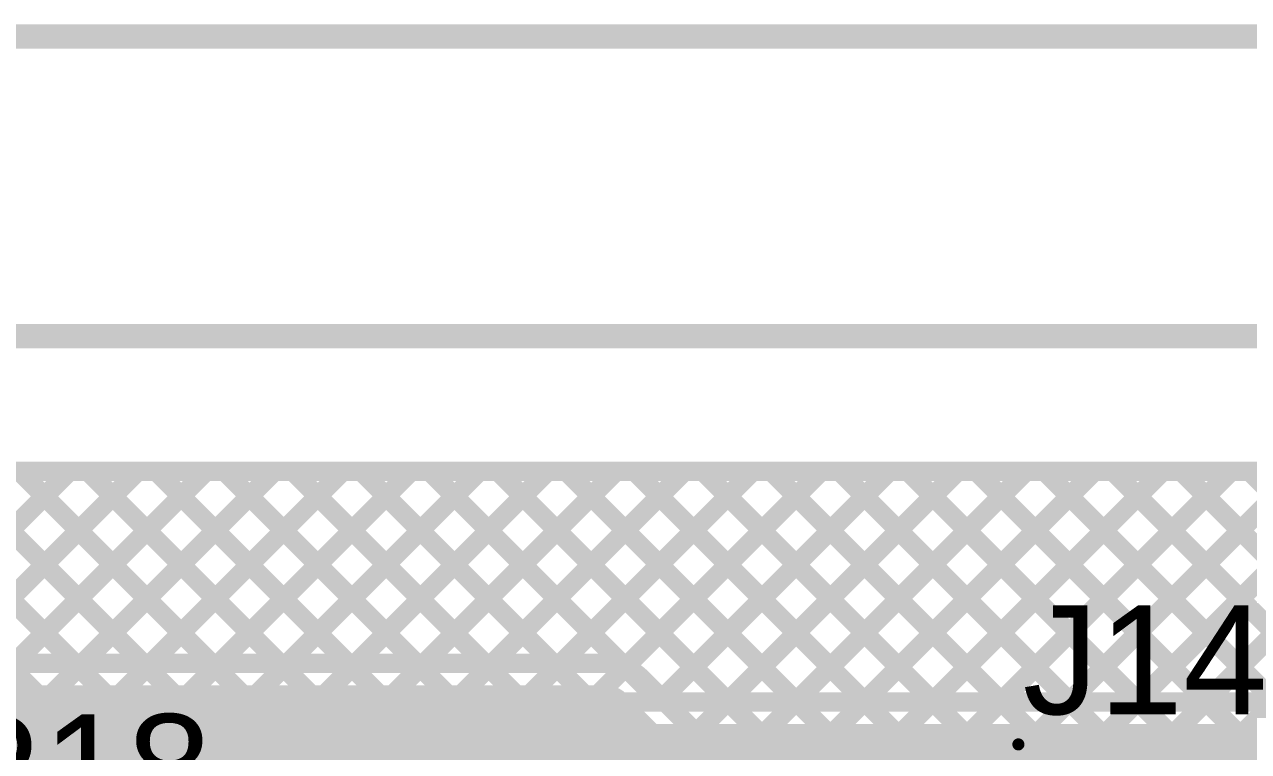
# Model space of a CAD drawing. Header units: millimetres. Extents: x -0.08 to 7.12, y -0.08 to 3.98.
# Drawn here: x 5.971 to 6.477, y 3.66 to 3.961 of the extents above; entities that cross this region are included whole.
import ezdxf

# ---------------------------------------------------------------- set-up
doc = ezdxf.new("R2010")
doc.units = ezdxf.units.MM
doc.header["$MEASUREMENT"] = 0
for name, color, linetype in [('BottomLayer', 5, 'Continuous'), ('BottomSolder', 6, 'Continuous'), ('Mechanical1', 6, 'Continuous'), ('Mechanical2', 216, 'Continuous'), ('MultiLayer', 9, 'Continuous'), ('PadHoleLayer', 156, 'Continuous'), ('TopLayer', 1, 'Continuous'), ('TopOverlay', 2, 'Continuous'), ('TopSolder', 216, 'Continuous')]:
    doc.layers.add(name, color=color, linetype=linetype)
doc.styles.add('Arial', font='arial.ttf', dxfattribs={"height": 0.2})

# ---------------------------------------------------------------- blocks, each defined once
blk = doc.blocks.new('WJ2EDGR_5_08_3P__5')
at = {"layer": 'BottomLayer'}
blk.add_hatch(color=5, dxfattribs=at).paths.add_polyline_path([(-0.06299, 0.06299), (0.06299, 0.06299), (0.06299, -0.06299), (-0.06299, -0.06299)])
h = blk.add_hatch(color=5, dxfattribs=at)
edge = h.paths.add_edge_path()
edge.add_arc((0.2, 0), 0.06299, 0, 360)
h = blk.add_hatch(color=5, dxfattribs=at)
edge = h.paths.add_edge_path()
edge.add_arc((0.4, 0), 0.06299, 0, 360)
at = {"layer": 'BottomSolder'}
blk.add_hatch(color=6, dxfattribs=at).paths.add_polyline_path([(-0.06699, 0.06699), (0.06699, 0.06699), (0.06699, -0.06699), (-0.06699, -0.06699)])
h = blk.add_hatch(color=6, dxfattribs=at)
edge = h.paths.add_edge_path()
edge.add_arc((0.2, 0), 0.06699, 0, 360)
h = blk.add_hatch(color=6, dxfattribs=at)
edge = h.paths.add_edge_path()
edge.add_arc((0.4, 0), 0.06699, 0, 360)
at = {"layer": 'MultiLayer'}
blk.add_hatch(color=9, dxfattribs=at).paths.add_polyline_path([(-0.06299, 0.06299), (0.06299, 0.06299), (0.06299, -0.06299), (-0.06299, -0.06299)])
h = blk.add_hatch(color=9, dxfattribs=at)
edge = h.paths.add_edge_path()
edge.add_arc((0.2, 0), 0.06299, 0, 360)
h = blk.add_hatch(color=9, dxfattribs=at)
edge = h.paths.add_edge_path()
edge.add_arc((0.4, 0), 0.06299, 0, 360)
at = {"layer": 'PadHoleLayer'}
h = blk.add_hatch(color=156, dxfattribs=at)
edge = h.paths.add_edge_path()
edge.add_arc((0, 0), 0.0315, 0, 360)
h = blk.add_hatch(color=156, dxfattribs=at)
edge = h.paths.add_edge_path()
edge.add_arc((0.2, 0), 0.0315, 0, 360)
h = blk.add_hatch(color=156, dxfattribs=at)
edge = h.paths.add_edge_path()
edge.add_arc((0.4, 0), 0.0315, 0, 360)
at = {"layer": 'TopLayer'}
blk.add_hatch(color=1, dxfattribs=at).paths.add_polyline_path([(-0.06299, 0.06299), (0.06299, 0.06299), (0.06299, -0.06299), (-0.06299, -0.06299)])
h = blk.add_hatch(color=1, dxfattribs=at)
edge = h.paths.add_edge_path()
edge.add_arc((0.2, 0), 0.06299, 0, 360)
h = blk.add_hatch(color=1, dxfattribs=at)
edge = h.paths.add_edge_path()
edge.add_arc((0.4, 0), 0.06299, 0, 360)
at = {"layer": 'TopSolder'}
blk.add_hatch(color=216, dxfattribs=at).paths.add_polyline_path([(-0.06699, 0.06699), (0.06699, 0.06699), (0.06699, -0.06699), (-0.06699, -0.06699)])
h = blk.add_hatch(color=216, dxfattribs=at)
edge = h.paths.add_edge_path()
edge.add_arc((0.2, 0), 0.06699, 0, 360)
h = blk.add_hatch(color=216, dxfattribs=at)
edge = h.paths.add_edge_path()
edge.add_arc((0.4, 0), 0.06699, 0, 360)
at = {"layer": 'TopOverlay', "const_width": 0.005}
for points in [[(0.5, 0.08), (-0.1, 0.08)], [(-0.1, 0.08), (-0.1, -0.396)], [(0.5, 0.08), (0.5, -0.396)], [(-0.00956, -0.33443), (-0.02833, -0.3532)], [(-0.00956, -0.33443), (0.02699, -0.33443)], [(0.02699, -0.33443), (0.04576, -0.3532)], [(0.19344, -0.33343), (0.17467, -0.3522)], [(0.19344, -0.33343), (0.22999, -0.33343)], [(0.22999, -0.33343), (0.24876, -0.3522)], [(0.38414, -0.33443), (0.36537, -0.3532)], [(0.38414, -0.33443), (0.42069, -0.33443)], [(0.42069, -0.33443), (0.43946, -0.3532)], [(0.5, -0.396), (-0.1, -0.396)]]:
    blk.add_lwpolyline(points, dxfattribs=at)
at = {"layer": 'TopOverlay', "const_width": 0.0025}
for points in [[(-0.10125, 0.08, 1), (-0.09875, 0.08, 1)], [(-0.10125, 0.08, 1), (-0.09875, 0.08, 1)], [(0.49875, 0.08, 1), (0.50125, 0.08, 1)], [(0.49875, 0.08, 1), (0.50125, 0.08, 1)], [(-0.01081, -0.33443, 1), (-0.00831, -0.33443, 1)], [(-0.01081, -0.33443, 1), (-0.00831, -0.33443, 1)], [(0.02574, -0.33443, 1), (0.02824, -0.33443, 1)], [(0.02574, -0.33443, 1), (0.02824, -0.33443, 1)], [(0.19219, -0.33343, 1), (0.19469, -0.33343, 1)], [(0.19219, -0.33343, 1), (0.19469, -0.33343, 1)], [(0.22874, -0.33343, 1), (0.23124, -0.33343, 1)], [(0.22874, -0.33343, 1), (0.23124, -0.33343, 1)], [(0.38289, -0.33443, 1), (0.38539, -0.33443, 1)], [(0.38289, -0.33443, 1), (0.38539, -0.33443, 1)], [(0.41944, -0.33443, 1), (0.42194, -0.33443, 1)], [(0.41944, -0.33443, 1), (0.42194, -0.33443, 1)], [(-0.02958, -0.3532, 1), (-0.02708, -0.3532, 1)], [(0.04451, -0.3532, 1), (0.04701, -0.3532, 1)], [(0.17342, -0.3522, 1), (0.17592, -0.3522, 1)], [(0.24751, -0.3522, 1), (0.25001, -0.3522, 1)], [(0.36412, -0.3532, 1), (0.36662, -0.3532, 1)], [(0.43821, -0.3532, 1), (0.44071, -0.3532, 1)], [(-0.10125, -0.396, 1), (-0.09875, -0.396, 1)], [(-0.10125, -0.396, 1), (-0.09875, -0.396, 1)], [(0.49875, -0.396, 1), (0.50125, -0.396, 1)], [(0.49875, -0.396, 1), (0.50125, -0.396, 1)]]:
    blk.add_lwpolyline(points, format="xyb", close=True, dxfattribs=at)

msp = doc.modelspace()

# ---------------------------------------------------------------- linework, layer by layer
at = {"layer": 'BottomLayer'}
for points, const_width in [([(5.82341, 3.776), (6.73152, 3.776)], 0.008), ([(5.9097, 3.6965), (5.9892, 3.776)], 0.008), ([(5.91199, 3.776), (5.99149, 3.6965)], 0.008), ([(5.93799, 3.6965), (6.01749, 3.776)], 0.008), ([(5.94027, 3.776), (6.01977, 3.6965)], 0.008), ([(5.96627, 3.6965), (6.04577, 3.776)], 0.008), ([(5.96856, 3.776), (6.04806, 3.6965)], 0.008), ([(5.99455, 3.6965), (6.07405, 3.776)], 0.008), ([(5.99684, 3.776), (6.07634, 3.6965)], 0.008), ([(6.02284, 3.6965), (6.10234, 3.776)], 0.008), ([(6.02513, 3.776), (6.10463, 3.6965)], 0.008), ([(6.05112, 3.6965), (6.13062, 3.776)], 0.008), ([(6.05341, 3.776), (6.13291, 3.6965)], 0.008), ([(6.07941, 3.6965), (6.15891, 3.776)], 0.008), ([(6.08169, 3.776), (6.16119, 3.6965)], 0.008), ([(6.10769, 3.6965), (6.18719, 3.776)], 0.008), ([(6.10998, 3.776), (6.18948, 3.6965)], 0.008), ([(6.13598, 3.6965), (6.21548, 3.776)], 0.008), ([(6.13826, 3.776), (6.21953, 3.69474)], 0.008), ([(6.16426, 3.6965), (6.24376, 3.776)], 0.008), ([(6.16655, 3.776), (6.35805, 3.5845)], 0.008), ([(6.19254, 3.6965), (6.27205, 3.776)], 0.008), ([(6.19483, 3.776), (6.38633, 3.5845)], 0.008), ([(6.2192, 3.69487), (6.30033, 3.776)], 0.008), ([(6.22312, 3.776), (6.39618, 3.60294)], 0.008), ([(6.23451, 3.6819), (6.32861, 3.776)], 0.008), ([(6.24865, 3.66775), (6.3569, 3.776)], 0.008), ([(6.2514, 3.776), (6.40877, 3.61863)], 0.008), ([(6.26279, 3.65361), (6.38518, 3.776)], 0.008), ([(6.27694, 3.63947), (6.41347, 3.776)], 0.008), ([(6.27968, 3.776), (6.42511, 3.63058)], 0.008), ([(6.29108, 3.62533), (6.44175, 3.776)], 0.008), ([(6.30522, 3.61119), (6.47004, 3.776)], 0.008), ([(6.30797, 3.776), (6.44572, 3.63825)], 0.008), ([(6.31936, 3.59704), (6.49832, 3.776)], 0.008), ([(6.3351, 3.5845), (6.5266, 3.776)], 0.008), ([(6.33625, 3.776), (6.47306, 3.63919)], 0.008), ([(6.36339, 3.5845), (6.55489, 3.776)], 0.008), ([(6.36454, 3.776), (6.55604, 3.5845)], 0.008), ([(6.39282, 3.776), (6.58432, 3.5845)], 0.008), ([(6.42111, 3.776), (6.807, 3.39011)], 0.008), ([(6.44534, 3.63817), (6.58317, 3.776)], 0.008), ([(6.44939, 3.776), (6.807, 3.41839)], 0.008), ([(6.47767, 3.776), (6.807, 3.44667)], 0.008), ([(5.85481, 3.6965), (6.211, 3.6965)], 0.008), ([(6.2262, 3.6902), (6.33191, 3.5845)], 0.008), ([(5.83331, 3.675), (6.211, 3.675)], 0.025), ([(6.211, 3.675), (6.323, 3.563)], 0.025)]:
    msp.add_lwpolyline(points, dxfattribs=dict(at, const_width=const_width))
for points, const_width in [([(5.96656, 3.776, 1), (5.97056, 3.776, 1)], 0.004), ([(5.9872, 3.776, 1), (5.9912, 3.776, 1)], 0.004), ([(5.99484, 3.776, 1), (5.99884, 3.776, 1)], 0.004), ([(6.01549, 3.776, 1), (6.01949, 3.776, 1)], 0.004), ([(6.02313, 3.776, 1), (6.02713, 3.776, 1)], 0.004), ([(6.04377, 3.776, 1), (6.04777, 3.776, 1)], 0.004), ([(6.05141, 3.776, 1), (6.05541, 3.776, 1)], 0.004), ([(6.07205, 3.776, 1), (6.07605, 3.776, 1)], 0.004), ([(6.07969, 3.776, 1), (6.08369, 3.776, 1)], 0.004), ([(6.10034, 3.776, 1), (6.10434, 3.776, 1)], 0.004), ([(6.10798, 3.776, 1), (6.11198, 3.776, 1)], 0.004), ([(6.12862, 3.776, 1), (6.13262, 3.776, 1)], 0.004), ([(6.13626, 3.776, 1), (6.14026, 3.776, 1)], 0.004), ([(6.15691, 3.776, 1), (6.16091, 3.776, 1)], 0.004), ([(6.16455, 3.776, 1), (6.16855, 3.776, 1)], 0.004), ([(6.18519, 3.776, 1), (6.18919, 3.776, 1)], 0.004), ([(6.19283, 3.776, 1), (6.19683, 3.776, 1)], 0.004), ([(6.21348, 3.776, 1), (6.21748, 3.776, 1)], 0.004), ([(6.22112, 3.776, 1), (6.22512, 3.776, 1)], 0.004), ([(6.24176, 3.776, 1), (6.24576, 3.776, 1)], 0.004), ([(6.2494, 3.776, 1), (6.2534, 3.776, 1)], 0.004), ([(6.27004, 3.776, 1), (6.27405, 3.776, 1)], 0.004), ([(6.27768, 3.776, 1), (6.28168, 3.776, 1)], 0.004), ([(6.29833, 3.776, 1), (6.30233, 3.776, 1)], 0.004), ([(6.30597, 3.776, 1), (6.30997, 3.776, 1)], 0.004), ([(6.32661, 3.776, 1), (6.33061, 3.776, 1)], 0.004), ([(6.33425, 3.776, 1), (6.33825, 3.776, 1)], 0.004), ([(6.3549, 3.776, 1), (6.3589, 3.776, 1)], 0.004), ([(6.36254, 3.776, 1), (6.36654, 3.776, 1)], 0.004), ([(6.38318, 3.776, 1), (6.38718, 3.776, 1)], 0.004), ([(6.39082, 3.776, 1), (6.39482, 3.776, 1)], 0.004), ([(6.41147, 3.776, 1), (6.41547, 3.776, 1)], 0.004), ([(6.41911, 3.776, 1), (6.42311, 3.776, 1)], 0.004), ([(6.43975, 3.776, 1), (6.44375, 3.776, 1)], 0.004), ([(6.44739, 3.776, 1), (6.45139, 3.776, 1)], 0.004), ([(6.46804, 3.776, 1), (6.47204, 3.776, 1)], 0.004), ([(6.47567, 3.776, 1), (6.47967, 3.776, 1)], 0.004), ([(5.98949, 3.6965, 1), (5.99349, 3.6965, 1)], 0.004), ([(5.99255, 3.6965, 1), (5.99655, 3.6965, 1)], 0.004), ([(6.01777, 3.6965, 1), (6.02177, 3.6965, 1)], 0.004), ([(6.02084, 3.6965, 1), (6.02484, 3.6965, 1)], 0.004), ([(6.04606, 3.6965, 1), (6.05006, 3.6965, 1)], 0.004), ([(6.04912, 3.6965, 1), (6.05312, 3.6965, 1)], 0.004), ([(6.07434, 3.6965, 1), (6.07834, 3.6965, 1)], 0.004), ([(6.07741, 3.6965, 1), (6.08141, 3.6965, 1)], 0.004), ([(6.10263, 3.6965, 1), (6.10663, 3.6965, 1)], 0.004), ([(6.10569, 3.6965, 1), (6.10969, 3.6965, 1)], 0.004), ([(6.13091, 3.6965, 1), (6.13491, 3.6965, 1)], 0.004), ([(6.13398, 3.6965, 1), (6.13798, 3.6965, 1)], 0.004), ([(6.15919, 3.6965, 1), (6.16319, 3.6965, 1)], 0.004), ([(6.16226, 3.6965, 1), (6.16626, 3.6965, 1)], 0.004), ([(6.18748, 3.6965, 1), (6.19148, 3.6965, 1)], 0.004), ([(6.19055, 3.6965, 1), (6.19454, 3.6965, 1)], 0.004), ([(6.209, 3.6965, 1), (6.213, 3.6965, 1)], 0.004), ([(6.209, 3.6965, 1), (6.213, 3.6965, 1)], 0.004), ([(6.209, 3.6965, 1), (6.213, 3.6965, 1)], 0.004), ([(6.2172, 3.69487, 1), (6.2212, 3.69487, 1)], 0.004), ([(6.21753, 3.69474, 1), (6.22153, 3.69474, 1)], 0.004), ([(6.2242, 3.6902, 1), (6.2282, 3.6902, 1)], 0.004), ([(6.2242, 3.6902, 1), (6.2282, 3.6902, 1)], 0.004), ([(6.2242, 3.6902, 1), (6.2282, 3.6902, 1)], 0.004), ([(6.20475, 3.675, 1), (6.21725, 3.675, 1)], 0.0125), ([(6.20475, 3.675, 1), (6.21725, 3.675, 1)], 0.0125), ([(6.23251, 3.6819, 1), (6.23651, 3.6819, 1)], 0.004), ([(6.24665, 3.66775, 1), (6.25065, 3.66775, 1)], 0.004)]:
    msp.add_lwpolyline(points, format="xyb", close=True, dxfattribs=dict(at, const_width=const_width))
at = {"layer": 'BottomLayer', "const_width": 0.008}
msp.add_lwpolyline([(6.211, 3.6965, -0.198912), (6.2262, 3.6902)], format="xyb", dxfattribs=at)
msp.add_lwpolyline([(6.211, 3.6965, -0.198912), (6.2262, 3.6902)], format="xyb", dxfattribs=at)
at = {"layer": 'Mechanical1', "const_width": 0.01}
msp.add_lwpolyline([(3.6874, 3.956), (6.864, 3.956)], dxfattribs=at)
at = {"layer": 'Mechanical2', "const_width": 0.01}
msp.add_lwpolyline([(-0.079, 3.832), (6.864, 3.832)], dxfattribs=at)
at = {"layer": 'TopLayer'}
for points, const_width in [([(5.88441, 3.776), (6.73152, 3.776)], 0.008), ([(5.91199, 3.776), (6.00749, 3.6805)], 0.008), ([(5.9215, 3.7083), (5.9892, 3.776)], 0.008), ([(5.92549, 3.684), (6.01749, 3.776)], 0.008), ([(5.94027, 3.776), (6.03577, 3.6805)], 0.008), ([(5.95027, 3.6805), (6.04577, 3.776)], 0.008), ([(5.96856, 3.776), (6.06406, 3.6805)], 0.008), ([(5.97855, 3.6805), (6.07405, 3.776)], 0.008), ([(5.99684, 3.776), (6.09234, 3.6805)], 0.008), ([(6.00684, 3.6805), (6.10234, 3.776)], 0.008), ([(6.02513, 3.776), (6.12063, 3.6805)], 0.008), ([(6.03512, 3.6805), (6.13062, 3.776)], 0.008), ([(6.05341, 3.776), (6.14891, 3.6805)], 0.008), ([(6.06341, 3.6805), (6.15891, 3.776)], 0.008), ([(6.08169, 3.776), (6.17719, 3.6805)], 0.008), ([(6.09169, 3.6805), (6.18719, 3.776)], 0.008), ([(6.10998, 3.776), (6.20548, 3.6805)], 0.008), ([(6.11998, 3.6805), (6.21548, 3.776)], 0.008), ([(6.13826, 3.776), (6.23376, 3.6805)], 0.008), ([(6.14826, 3.6805), (6.24376, 3.776)], 0.008), ([(6.16655, 3.776), (6.26205, 3.6805)], 0.008), ([(6.17654, 3.6805), (6.27205, 3.776)], 0.008), ([(6.19483, 3.776), (6.29033, 3.6805)], 0.008), ([(6.20483, 3.6805), (6.30033, 3.776)], 0.008), ([(6.22312, 3.776), (6.31862, 3.6805)], 0.008), ([(6.23311, 3.6805), (6.32861, 3.776)], 0.008), ([(6.2514, 3.776), (6.3469, 3.6805)], 0.008), ([(6.2614, 3.6805), (6.3569, 3.776)], 0.008), ([(6.27968, 3.776), (6.37518, 3.6805)], 0.008), ([(6.28968, 3.6805), (6.38518, 3.776)], 0.008), ([(6.30797, 3.776), (6.40347, 3.6805)], 0.008), ([(6.31797, 3.6805), (6.41347, 3.776)], 0.008), ([(6.33625, 3.776), (6.43175, 3.6805)], 0.008), ([(6.34625, 3.6805), (6.44175, 3.776)], 0.008), ([(6.36454, 3.776), (6.46004, 3.6805)], 0.008), ([(6.37454, 3.6805), (6.47004, 3.776)], 0.008), ([(6.39282, 3.776), (6.48832, 3.6805)], 0.008), ([(6.40282, 3.6805), (6.49832, 3.776)], 0.008), ([(6.42111, 3.776), (6.51661, 3.6805)], 0.008), ([(6.4311, 3.6805), (6.5266, 3.776)], 0.008), ([(6.44939, 3.776), (6.54489, 3.6805)], 0.008), ([(6.45939, 3.6805), (6.55489, 3.776)], 0.008), ([(6.47767, 3.776), (6.57317, 3.6805)], 0.008), ([(5.9181, 3.74161), (5.9792, 3.6805)], 0.008), ([(5.9265, 3.6805), (6.603, 3.6805)], 0.008), ([(5.9, 3.659), (6.603, 3.659)], 0.025)]:
    msp.add_lwpolyline(points, dxfattribs=dict(at, const_width=const_width))
at = {"layer": 'TopLayer', "const_width": 0.004}
for points in [[(5.96656, 3.776, 1), (5.97056, 3.776, 1)], [(5.9872, 3.776, 1), (5.9912, 3.776, 1)], [(5.99484, 3.776, 1), (5.99884, 3.776, 1)], [(6.01549, 3.776, 1), (6.01949, 3.776, 1)], [(6.02313, 3.776, 1), (6.02713, 3.776, 1)], [(6.04377, 3.776, 1), (6.04777, 3.776, 1)], [(6.05141, 3.776, 1), (6.05541, 3.776, 1)], [(6.07205, 3.776, 1), (6.07605, 3.776, 1)], [(6.07969, 3.776, 1), (6.08369, 3.776, 1)], [(6.10034, 3.776, 1), (6.10434, 3.776, 1)], [(6.10798, 3.776, 1), (6.11198, 3.776, 1)], [(6.12862, 3.776, 1), (6.13262, 3.776, 1)], [(6.13626, 3.776, 1), (6.14026, 3.776, 1)], [(6.15691, 3.776, 1), (6.16091, 3.776, 1)], [(6.16455, 3.776, 1), (6.16855, 3.776, 1)], [(6.18519, 3.776, 1), (6.18919, 3.776, 1)], [(6.19283, 3.776, 1), (6.19683, 3.776, 1)], [(6.21348, 3.776, 1), (6.21748, 3.776, 1)], [(6.22112, 3.776, 1), (6.22512, 3.776, 1)], [(6.24176, 3.776, 1), (6.24576, 3.776, 1)], [(6.2494, 3.776, 1), (6.2534, 3.776, 1)], [(6.27004, 3.776, 1), (6.27405, 3.776, 1)], [(6.27768, 3.776, 1), (6.28168, 3.776, 1)], [(6.29833, 3.776, 1), (6.30233, 3.776, 1)], [(6.30597, 3.776, 1), (6.30997, 3.776, 1)], [(6.32661, 3.776, 1), (6.33061, 3.776, 1)], [(6.33425, 3.776, 1), (6.33825, 3.776, 1)], [(6.3549, 3.776, 1), (6.3589, 3.776, 1)], [(6.36254, 3.776, 1), (6.36654, 3.776, 1)], [(6.38318, 3.776, 1), (6.38718, 3.776, 1)], [(6.39082, 3.776, 1), (6.39482, 3.776, 1)], [(6.41147, 3.776, 1), (6.41547, 3.776, 1)], [(6.41911, 3.776, 1), (6.42311, 3.776, 1)], [(6.43975, 3.776, 1), (6.44375, 3.776, 1)], [(6.44739, 3.776, 1), (6.45139, 3.776, 1)], [(6.46804, 3.776, 1), (6.47204, 3.776, 1)], [(6.47567, 3.776, 1), (6.47967, 3.776, 1)], [(5.97655, 3.6805, 1), (5.98055, 3.6805, 1)], [(5.9772, 3.6805, 1), (5.9812, 3.6805, 1)], [(6.00484, 3.6805, 1), (6.00884, 3.6805, 1)], [(6.00549, 3.6805, 1), (6.00949, 3.6805, 1)], [(6.03312, 3.6805, 1), (6.03712, 3.6805, 1)], [(6.03377, 3.6805, 1), (6.03777, 3.6805, 1)], [(6.06141, 3.6805, 1), (6.06541, 3.6805, 1)], [(6.06206, 3.6805, 1), (6.06606, 3.6805, 1)], [(6.08969, 3.6805, 1), (6.09369, 3.6805, 1)], [(6.09034, 3.6805, 1), (6.09434, 3.6805, 1)], [(6.11798, 3.6805, 1), (6.12198, 3.6805, 1)], [(6.11863, 3.6805, 1), (6.12263, 3.6805, 1)], [(6.14626, 3.6805, 1), (6.15026, 3.6805, 1)], [(6.14691, 3.6805, 1), (6.15091, 3.6805, 1)], [(6.17455, 3.6805, 1), (6.17854, 3.6805, 1)], [(6.17519, 3.6805, 1), (6.17919, 3.6805, 1)], [(6.20283, 3.6805, 1), (6.20683, 3.6805, 1)], [(6.20348, 3.6805, 1), (6.20748, 3.6805, 1)], [(6.23111, 3.6805, 1), (6.23511, 3.6805, 1)], [(6.23176, 3.6805, 1), (6.23576, 3.6805, 1)], [(6.2594, 3.6805, 1), (6.2634, 3.6805, 1)], [(6.26005, 3.6805, 1), (6.26405, 3.6805, 1)], [(6.28768, 3.6805, 1), (6.29168, 3.6805, 1)], [(6.28833, 3.6805, 1), (6.29233, 3.6805, 1)], [(6.31597, 3.6805, 1), (6.31997, 3.6805, 1)], [(6.31662, 3.6805, 1), (6.32062, 3.6805, 1)], [(6.34425, 3.6805, 1), (6.34825, 3.6805, 1)], [(6.3449, 3.6805, 1), (6.3489, 3.6805, 1)], [(6.37254, 3.6805, 1), (6.37654, 3.6805, 1)], [(6.37318, 3.6805, 1), (6.37718, 3.6805, 1)], [(6.40082, 3.6805, 1), (6.40482, 3.6805, 1)], [(6.40147, 3.6805, 1), (6.40547, 3.6805, 1)], [(6.4291, 3.6805, 1), (6.4331, 3.6805, 1)], [(6.42975, 3.6805, 1), (6.43375, 3.6805, 1)], [(6.45739, 3.6805, 1), (6.46139, 3.6805, 1)], [(6.45804, 3.6805, 1), (6.46204, 3.6805, 1)]]:
    msp.add_lwpolyline(points, format="xyb", close=True, dxfattribs=at)

# ---------------------------------------------------------------- block references
at = {"rotation": 90}
msp.add_blockref('WJ2EDGR_5_08_3P__5', (6.462, 3.163), dxfattribs=at)

# ---------------------------------------------------------------- texts
at = {"layer": 'TopOverlay', "style": 'Arial'}
for s, p in [('J14', (6.38377, 3.67551)), ('R18', (5.93277, 3.63051))]:
    msp.add_text(s, height=0.045, dxfattribs=at).set_placement(p)

doc.saveas('drawing.dxf')
